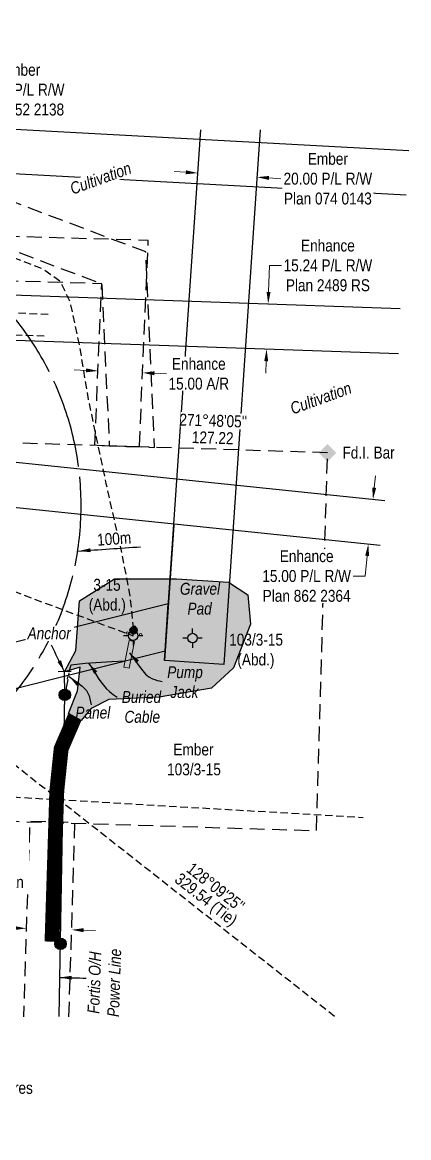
# Model space of a CAD drawing. Extents: x 337584 to 348172, y 5811293 to 5815472.
# Drawn here: x 339698 to 340023, y 5811880 to 5812817 of the extents above; entities that cross this region are included whole.
import ezdxf
from ezdxf.enums import TextEntityAlignment as Align

# ---------------------------------------------------------------- set-up
doc = ezdxf.new("R2010")
doc.units = 0
doc.header["$LTSCALE"] = 5
doc.header["$PDSIZE"] = 0.5
for name, pattern in [('foc-ACCESSROAD', [3.75, 2.5, -1.25]), ('foc-BUFFER', [16.75, 15, -1.75]), ('foc-FLOWLINE', [3.75, 2.5, -1.25]), ('foc-TIELINE', [1.875, 1.25, -0.625]), ('POWERLINE5', [7.8, 2.4, -0.6, 0.6, -0.6, 0.6, -0.6, 2.4]), ('UG_PIPE', [1.875, 1.25, -0.625])]:
    doc.linetypes.add(name, pattern=pattern)
doc.layers.get('Defpoints').update_dxf_attribs({"color": 9})
for name, color, linetype in [('AS-CABLE', 224, 'foc-CABLE'), ('AS-PIPE-AG', 44, 'Continuous'), ('AS-PIPE-UG', 44, 'UG_PIPE'), ('AS-POWER', 104, 'foc-POWER'), ('AS-POWER-EXISTING', 72, 'POWERLINE5'), ('AS-POWER-EXISTING-ANC', 72, 'Continuous'), ('AS-POWER-T', 104, 'Continuous'), ('AS-ROADS', 254, 'Continuous'), ('AS-SYMBOL', 7, 'Continuous'), ('AUX-BUFFER', 7, 'foc-BUFFER'), ('C-AR', 13, 'foc-ACCESSROAD'), ('C-FLOWLINE', 13, 'foc-FLOWLINE'), ('C-RW', 13, 'Continuous'), ('DETAIL-T', 7, 'Continuous'), ('F-RW', 190, 'Continuous'), ('F-WS', 190, 'foc-ACCESSROAD'), ('F-WS-S', 190, 'Continuous'), ('L-2', 7, 'Continuous'), ('L-BD', 7, 'Continuous'), ('L-MON', 1, 'Continuous'), ('L-MON-T', 1, 'Continuous'), ('L-TIE', 7, 'foc-TIELINE'), ('T-TIE', 201, 'foc-TIELINE')]:
    doc.layers.add(name, color=color, linetype=linetype)
for name, color, linetype, lineweight in [('AS-GENERAL', 48, 'Continuous', 18), ('C-AR-T', 13, 'Continuous', 9), ('C-RW-T', 13, 'Continuous', 9), ('F-AR-T', 190, 'Continuous', 9), ('F-RW-T', 190, 'Continuous', 9), ('F-WS-T', 190, 'Continuous', 9), ('T-TEXT', 48, 'Continuous', 18)]:
    doc.layers.add(name, color=color, linetype=linetype, lineweight=lineweight)
doc.styles.add('80', font='ARIALN.TTF', dxfattribs={"height": 10})
doc.styles.add('80CG', font='ARIALN.TTF', dxfattribs={"height": 10})
doc.styles.add('80L', font='ARIALN.TTF', dxfattribs={"height": 10})
doc.styles.add('foc-LtypeFont', font='ARIALN.TTF', dxfattribs={"height": 7.35})
doc.styles.add('MtXpl_Arial_Narrow', font='ARIALNI.TTF')
doc.linetypes.add('foc-CABLE', pattern='A,2,-1,["C",foc-LtypeFont,S=0.2,R=0,X=-0.625,Y=-0.75],-1.24,8', length=12.24)
doc.linetypes.add('foc-POWER', pattern='A,6,-1,["P",foc-LtypeFont,S=0.2,R=0,X=-0.625,Y=-0.75],-1.24,4', length=12.24)
doc.dimstyles.new('CG2011', dxfattribs={"dimscale": 5, "dimtxt": 9, "dimasz": 2, "dimexe": 0.2, "dimexo": 0.0625, "dimgap": 0.5, "dimtad": 0, "dimtih": 1, "dimtoh": 1, "dimzin": 0, "dimdsep": 46, "dimtxsty": '80CG', "dimcen": 0.1, "dimse1": 1, "dimse2": 1, "dimclrd": 256, "dimclrt": 256, "dimaunit": 1, "dimadec": 4, "dimazin": 0, "dimtfac": 0.06, "dimtofl": 0, "dimtmove": 0, "dimatfit": 1, "dimfxl": 0.2, "dimtolj": 1, "dimtzin": 0, "dimlwd": -1, "dimarcsym": 0})
doc.dimstyles.new('Compass 5 000', dxfattribs={"dimscale": 5, "dimtxt": 9, "dimasz": 2, "dimexe": 0.2, "dimexo": 0.0625, "dimgap": 0.5, "dimtad": 0, "dimtih": 1, "dimtoh": 1, "dimzin": 0, "dimdsep": 46, "dimtxsty": '80CG', "dimcen": 0.1, "dimse1": 1, "dimse2": 1, "dimclrd": 256, "dimclrt": 256, "dimaunit": 1, "dimadec": 4, "dimazin": 0, "dimtfac": 0.06, "dimtofl": 0, "dimtmove": 0, "dimatfit": 1, "dimfxl": 0.2, "dimtolj": 1, "dimtzin": 0, "dimlwd": -1, "dimarcsym": 0})

# ---------------------------------------------------------------- blocks, each defined once
blk = doc.blocks.new('POWERPOLE')
h = blk.add_hatch(color=255)
edge = h.paths.add_edge_path()
edge.add_arc((0, 0), 0.96, 0, 360)
at = {"linetype": 'Continuous'}
for p, q in [((0.68, -0.68), (-0.68, 0.68)), ((-0.68, -0.68), (0.68, 0.68))]:
    blk.add_line(p, q, dxfattribs=at)
blk.add_circle((0, 0), 0.96, dxfattribs=at)
blk = doc.blocks.new('RISER')
h = blk.add_hatch(color=255)
h.dxf.hatch_style = 1
edge = h.paths.add_edge_path()
edge.add_arc((0, 0), 0.7, 0, 360)
blk.add_hatch(color=48).paths.add_polyline_path([(0.58, -0.15), (-0.58, -0.15, 0.774597)])
at = {"color": 48}
blk.add_line((-0.58, -0.15), (0.58, -0.15), dxfattribs=at)
blk.add_circle((0, 0), 0.6, dxfattribs=at)
blk = doc.blocks.new('Gabd')
for p, q in [((-0.81, 0), (-1.62, 0)), ((0, 0.81), (0, 1.62)), ((1.62, 0), (0.81, 0)), ((0, -0.81), (0, -1.62))]:
    blk.add_line(p, q)
blk.add_circle((0, 0), 0.8)
blk = doc.blocks.new('SMONA')
blk.add_hatch(color=255).paths.add_polyline_path([(0, -1.49), (1.49, 0), (0, 1.49), (-1.49, 0)])
blk = doc.blocks.new('SMONAA')
blk.add_blockref('SMONA', (0, 0))
blk = doc.blocks.new('SMONB')
at = {"color": 1}
blk.add_solid([(0, 1.2), (1.2, 0), (-1.2, 0), (0, -1.2)], dxfattribs=at)
blk = doc.blocks.new('SMONBB')
blk.add_blockref('SMONB', (0, 0))
blk = doc.blocks.new('SMONCC')
for name in ['SMONAA', 'SMONBB']:
    blk.add_blockref(name, (0, 0))
blk = doc.blocks.new('FDIBAR')
blk.add_blockref('SMONCC', (0, 0))
blk = doc.blocks.new('*D463')
at = {"layer": 'C-RW-T', "transparency": 16777216}
for p, q in [((339905.18, 5812590.96), (339905.95, 5812613.15)), ((339905.95, 5812613.15), (339915.95, 5812613.15)), ((339903.16, 5812532.73), (339902.82, 5812522.74))]:
    blk.add_line(p, q, dxfattribs=at)
at = {"layer": 'C-RW-T', "linetype": 'Continuous', "transparency": 16777216}
for points in [[(339903.52, 5812591.02), (339906.85, 5812590.91), (339904.84, 5812580.97)], [(339901.5, 5812532.79), (339904.83, 5812532.67), (339903.51, 5812542.73)]]:
    blk.add_solid(points, dxfattribs=at)
at = {"layer": 'Defpoints', "color": 0, "linetype": 'Continuous', "transparency": 16777216}
for p in [(339914.01, 5812580.65), (339903.51, 5812542.73), (339912.69, 5812542.41)]:
    blk.add_point(p, dxfattribs=at)
at = {"layer": 'C-RW-T', "linetype": 'Continuous', "transparency": 16777216, "insert": (339955.04, 5812613.15), "char_height": 10, "attachment_point": 5, "style": '80CG'}
blk.add_mtext('\\A1;Enhance\\P15.24 P/L R/W\\PPlan 2489 RS', dxfattribs=at)
blk = doc.blocks.new('*D464')
at = {"layer": 'Defpoints', "color": 0, "linetype": 'Continuous', "transparency": 16777216}
for p in [(339703.59, 5812120.44), (339741.69, 5812119.24), (339739.67, 5812054.99)]:
    blk.add_point(p, dxfattribs=at)
at = {"layer": 'F-AR-T', "transparency": 16777216}
for p, q in [((339691.58, 5812056.5), (339681.58, 5812056.81)), ((339749.66, 5812054.67), (339759.66, 5812054.36))]:
    blk.add_line(p, q, dxfattribs=at)
at = {"layer": 'F-AR-T', "linetype": 'Continuous', "transparency": 16777216}
for points in [[(339691.63, 5812058.17), (339691.53, 5812054.83), (339701.57, 5812056.18)], [(339749.72, 5812056.34), (339749.61, 5812053.01), (339739.67, 5812054.99)]]:
    blk.add_solid(points, dxfattribs=at)
at = {"layer": 'F-AR-T', "linetype": 'Continuous', "transparency": 16777216, "insert": (339654.3, 5812056.81), "char_height": 10, "attachment_point": 5, "style": '80CG'}
blk.add_mtext('\\A1;Ember\\P15.24 A/R', dxfattribs=at)
blk = doc.blocks.new('*U514')
at = {"color": 0}
for p, q in [((-150, 0), (-150, 15)), ((-150, 10), (150.24, 10)), ((-100, 10), (-100, 15)), ((-50, 10), (-50, 15)), ((50, 10), (50, 15)), ((150.24, 0), (150.24, 15)), ((-150, 0), (150.24, 0))]:
    blk.add_line(p, q, dxfattribs=at)
for points in [[(-140, 10), (-130, 10), (-140, 5), (-130, 5)], [(-120, 10), (-110, 10), (-120, 5), (-110, 5)], [(-100, 10), (-50, 10), (-100, 5), (-50, 5)], [(50, 10), (150.24, 10), (50, 5), (150.24, 5)], [(-150, 5), (-140, 5), (-150, 0), (-140, 0)], [(-130, 5), (-120, 5), (-130, 0), (-120, 0)], [(-110, 5), (-100, 5), (-110, 0), (-100, 0)], [(-50, 5), (50, 5), (-50, 0), (50, 0)]]:
    blk.add_solid(points, dxfattribs=at)
at = {"color": 0, "style": '80'}
blk.add_text('metres', height=10, dxfattribs=at).set_placement((162.24, 20), align=Align.CENTER)
at = {"color": 0, "char_height": 10, "style": '80'}
for s, insert, attachment_point in [('0', (-150, 30.21), 2), ('20', (-100, 30.21), 2), ('40', (-50, 30.21), 2), ('80', (50, 30.21), 2), ('120', (136.7, 30.22), 3), ('SCALE 1:2,000', (0.12, -5), 2)]:
    blk.add_mtext(s, dxfattribs=dict(at, insert=insert, attachment_point=attachment_point))
blk = doc.blocks.new('*U466')
at = {"layer": 'L-2'}
blk.add_blockref('*U514', (-10.66, -57.95), dxfattribs=at)
at = {"layer": 'DETAIL-T', "color": 3, "insert": (0, 0), "char_height": 20, "width": 217.1081, "attachment_point": 5, "style": '80CG'}
blk.add_mtext('PAD SITE DETAIL', dxfattribs=at)
blk = doc.blocks.new('*U481')
at = {"color": 72}
blk.add_line((1.1, 0.01), (-1.1, -0.01), dxfattribs=at)
at = {"layer": 'AS-SYMBOL', "color": 72, "flags": 128}
blk.add_lwpolyline([(0.03, -3.88), (0, 0)], dxfattribs=at)
blk = doc.blocks.new('*D496')
at = {"layer": 'Defpoints', "color": 0, "transparency": 16777216}
for p in [(339645.66, 5812730.13), (339696.61, 5812727.37), (339694.58, 5812689.98)]:
    blk.add_point(p, dxfattribs=at)
at = {"layer": 'F-RW-T', "transparency": 16777216}
for p, q in [((339646.2, 5812740.11), (339647.31, 5812760.78)), ((339647.31, 5812760.78), (339657.31, 5812760.78)), ((339643.09, 5812682.75), (339642.55, 5812672.76))]:
    blk.add_line(p, q, dxfattribs=at)
for points in [[(339644.53, 5812740.2), (339647.86, 5812740.02), (339645.66, 5812730.13)], [(339641.43, 5812682.84), (339644.76, 5812682.66), (339643.63, 5812692.73)]]:
    blk.add_solid(points, dxfattribs=at)
at = {"layer": 'F-RW-T', "transparency": 16777216, "insert": (339696.4, 5812760.78), "char_height": 10, "attachment_point": 5, "style": '80CG'}
blk.add_mtext('\\A1;Ember\\P15.00 P/L R/W\\PPlan 952 2138', dxfattribs=at)
blk = doc.blocks.new('*D497')
at = {"layer": 'Defpoints', "color": 0, "transparency": 16777216}
for p in [(339895.51, 5812687.36), (339843.84, 5812664.29), (339893.7, 5812660.88)]:
    blk.add_point(p, dxfattribs=at)
at = {"layer": 'F-RW-T', "transparency": 16777216}
for p, q in [((339835.67, 5812691.45), (339825.69, 5812692.13)), ((339905.49, 5812686.68), (339915.47, 5812686))]:
    blk.add_line(p, q, dxfattribs=at)
for points in [[(339835.78, 5812693.11), (339835.56, 5812689.79), (339845.65, 5812690.77)], [(339905.6, 5812688.34), (339905.38, 5812685.02), (339895.51, 5812687.36)]]:
    blk.add_solid(points, dxfattribs=at)
at = {"layer": 'F-RW-T', "transparency": 16777216, "insert": (339955.01, 5812686), "char_height": 10, "attachment_point": 5, "style": '80CG', "bg_fill": 3, "box_fill_scale": 1.1, "bg_fill_color": 256, "bg_fill_true_color": 13158600, "bg_fill_transparency": 0}
blk.add_mtext('\\A1;Ember\\P20.00 P/L R/W\\PPlan 074 0143', dxfattribs=at)
blk = doc.blocks.new('*D498')
at = {"layer": 'C-AR-T', "transparency": 16777216}
for p, q in [((339751.82, 5812525.03), (339741.83, 5812525.46)), ((339809.26, 5812522.55), (339819.25, 5812522.12))]:
    blk.add_line(p, q, dxfattribs=at)
for points in [[(339751.89, 5812526.69), (339751.75, 5812523.36), (339761.81, 5812524.59)], [(339809.34, 5812524.21), (339809.19, 5812520.88), (339799.27, 5812522.98)]]:
    blk.add_solid(points, dxfattribs=at)
at = {"layer": 'Defpoints', "color": 0, "transparency": 16777216}
for p in [(339799.27, 5812522.98), (339761.37, 5812514.36), (339798.83, 5812512.74)]:
    blk.add_point(p, dxfattribs=at)
at = {"layer": 'C-AR-T', "transparency": 16777216, "insert": (339846.54, 5812522.12), "char_height": 10, "attachment_point": 5, "style": '80CG', "bg_fill": 3, "box_fill_scale": 1.1, "bg_fill_color": 256, "bg_fill_true_color": 13158600, "bg_fill_transparency": 0}
blk.add_mtext('\\A1;Enhance\\P15.00 A/R', dxfattribs=at)
blk = doc.blocks.new('*D499')
at = {"layer": 'C-RW-T', "transparency": 16777216}
for p, q in [((339993.94, 5812426.42), (339994.97, 5812436.37)), ((339988, 5812369.13), (339986.25, 5812352.2)), ((339986.25, 5812352.2), (339976.25, 5812352.2))]:
    blk.add_line(p, q, dxfattribs=at)
for points in [[(339992.28, 5812426.59), (339995.59, 5812426.25), (339992.91, 5812416.48)], [(339986.34, 5812369.3), (339989.66, 5812368.95), (339989.03, 5812379.07)]]:
    blk.add_solid(points, dxfattribs=at)
at = {"layer": 'Defpoints', "color": 0, "transparency": 16777216}
for p in [(339972.31, 5812418.61), (339968.44, 5812381.2), (339989.03, 5812379.07)]:
    blk.add_point(p, dxfattribs=at)
at = {"layer": 'C-RW-T', "transparency": 16777216, "insert": (339937.16, 5812352.2), "char_height": 10, "attachment_point": 5, "style": '80CG', "bg_fill": 3, "box_fill_scale": 1.1, "bg_fill_color": 256, "bg_fill_true_color": 13158600, "bg_fill_transparency": 0}
blk.add_mtext('\\A1;Enhance\\P15.00 P/L R/W\\PPlan 862 2364', dxfattribs=at)

msp = doc.modelspace()

# ---------------------------------------------------------------- hatches: boundary and pattern name
at = {"layer": 'AS-ROADS'}
h = msp.add_hatch(color=256, dxfattribs=at)
h.dxf.hatch_style = 1
h.paths.add_polyline_path([(339736.961, 5812236.709), (339744.503, 5812255.814), (339746.836, 5812275.584), (339733.713, 5812271.834), (339743.318, 5812289.594), (339746.161, 5812331.521), (339775.728, 5812349.981), (339827.696, 5812349.926), (339871.466, 5812347.201), (339887.628, 5812336.424), (339889.903, 5812311.889), (339875.741, 5812275.126), (339857.153, 5812257.896), (339813.271, 5812250.359), (339771.006, 5812248.569), (339756.206, 5812241.044), (339747.771, 5812230.956)])

# ---------------------------------------------------------------- linework, layer by layer
at = {"layer": 'AS-CABLE', "flags": 128}
for points in [[(339737.513, 5812271.909), (339739.278, 5812277.514), (339751.136, 5812278.914), (339773.368, 5812280.466), (339784.348, 5812280.981)], [(339736.331, 5812265.294), (339733.871, 5812252.454)]]:
    msp.add_lwpolyline(points, dxfattribs=at)
at = {"layer": 'AS-GENERAL', "flags": 128}
msp.add_lwpolyline([(339783.546, 5812275.606), (339788.051, 5812274.764), (339792.473, 5812297.106), (339788.131, 5812297.979)], close=True, dxfattribs=at)
at = {"layer": 'AS-GENERAL', "const_width": 1, "flags": 128}
msp.add_lwpolyline([(339737.644, 5812271.116), (339735.807, 5812265.376)], dxfattribs=at)
at = {"layer": 'AS-GENERAL'}
for centre in [(339792.666, 5812309.379), (339786.373, 5812304.329), (339797.743, 5812303.009)]:
    msp.add_circle(centre, 1, dxfattribs=at)
at = {"layer": 'AS-PIPE-AG', "flags": 128}
msp.add_lwpolyline([(339791.333, 5812302.149), (339791.656, 5812306.434)], dxfattribs=at)
at = {"layer": 'AS-PIPE-UG', "flags": 128}
for points in [[(339791.873, 5812307.306), (339788.876, 5812335.609), (339781.603, 5812373.384), (339768.746, 5812429.814), (339753.931, 5812500.471), (339746.703, 5812544.066), (339738.598, 5812582.149), (339730.386, 5812599.376), (339715.756, 5812610.006), (339676.591, 5812625.334), (339621.566, 5812647.011), (339582.203, 5812664.551), (339512.073, 5812697.919)], [(339719.953, 5812571.839), (339691.431, 5812573.206), (339649.396, 5812574.359), (339592.368, 5812576.226), (339553.693, 5812576.934), (339496.873, 5812579.516), (339463.633, 5812580.446), (339407.261, 5812583.434), (339377.828, 5812586.236)], [(339270.133, 5812562.039), (339343.568, 5812559.779), (339380.223, 5812560.216), (339462.768, 5812560.234), (339507.386, 5812557.591), (339553.726, 5812559.631), (339597.341, 5812559.589), (339637.463, 5812556.949), (339718.201, 5812553.964)]]:
    msp.add_lwpolyline(points, dxfattribs=at)
at = {"layer": 'AS-PIPE-UG'}
msp.add_lwpolyline([(339334.613, 5812004.261), (339462.891, 5812070.519), (339653.124, 5812168.778), (339984.678, 5812149.493)], dxfattribs=at)
at = {"layer": 'AS-POWER', "flags": 128}
msp.add_lwpolyline([(339729.056, 5811982.188), (339733.871, 5812252.454)], dxfattribs=at)
at = {"layer": 'AS-ROADS', "flags": 128}
msp.add_lwpolyline([(339736.961, 5812236.709), (339744.503, 5812255.814), (339746.836, 5812275.584), (339733.713, 5812271.834), (339743.318, 5812289.594), (339746.161, 5812331.521), (339775.728, 5812349.981), (339827.696, 5812349.926), (339871.466, 5812347.201), (339887.628, 5812336.424), (339889.903, 5812311.889), (339875.741, 5812275.126), (339857.153, 5812257.896), (339813.271, 5812250.359), (339771.006, 5812248.569), (339756.206, 5812241.044), (339747.771, 5812230.956)], close=True, dxfattribs=at)
at = {"layer": 'AS-ROADS', "const_width": 12.497, "flags": 128}
msp.add_lwpolyline([(339723.166, 5812045.031), (339727.181, 5812171.724), (339730.851, 5812207.101), (339742.366, 5812233.832)], dxfattribs=at)
at = {"layer": 'AUX-BUFFER', "color": 251, "linetype": 'foc-BUFFER', "flags": 128}
msp.add_lwpolyline([(339468.058, 5812662.314, 1), (339452.344, 5812162.67), (339489.817, 5812161.491, 1), (339505.532, 5812661.136)], format="xyb", close=True, dxfattribs=at)
at = {"layer": 'C-AR', "flags": 128}
for points in [[(339796.614, 5812461.357), (339804.071, 5812634.137), (339233.038, 5812650.81), (339098.372, 5812588.124)], [(339796.611, 5812460.735), (339759.093, 5812461.914), (339764.966, 5812597.763), (339240.816, 5812613.067), (339114.198, 5812554.127)]]:
    msp.add_lwpolyline(points, dxfattribs=at)
at = {"layer": 'C-FLOWLINE', "flags": 128}
msp.add_lwpolyline([(339292.006, 5812776.085), (339764.966, 5812597.763), (339771.309, 5812461.53), (339809.428, 5812460.332), (339801.877, 5812624.564), (339305.447, 5812811.736)], dxfattribs=at)
at = {"layer": 'C-RW', "flags": 128}
for points in [[(340014.436, 5812538.883), (339298.013, 5812563.706), (339299.693, 5812602.169), (340015.774, 5812577.088)], [(340002.866, 5812415.438), (339398.763, 5812478.121), (339293.065, 5812452.115), (339291.725, 5812413.176), (339401.078, 5812439.966), (339998.992, 5812378.041)], [(339142.938, 5812119.894), (339818.247, 5812289.471), (339820.925, 5812328.799), (339133.807, 5812156.257)]]:
    msp.add_lwpolyline(points, dxfattribs=at)
at = {"layer": 'F-RW'}
msp.add_line((339825.566, 5812395.099), (339817.678, 5812281.264), dxfattribs=at)
at = {"layer": 'F-RW', "flags": 128}
for points in [[(339303.275, 5812748.645), (340022.947, 5812709.722)], [(339898.227, 5812727.125), (339867.541, 5812277.761), (339817.678, 5812281.264), (339848.131, 5812727.125)], [(340020.925, 5812672.326), (339303.453, 5812711.131), (339291.495, 5812708.684)]]:
    msp.add_lwpolyline(points, dxfattribs=at)
at = {"layer": 'F-WS'}
msp.add_lwpolyline([(339635.09, 5812385.744), (339626.936, 5812147.926), (339945.391, 5812138.386), (339954.728, 5812455.764), (339636.903, 5812465.756), (339635.09, 5812385.744)], dxfattribs=at)
at = {"layer": 'F-WS', "flags": 128}
msp.add_lwpolyline([(339737.373, 5811981.993), (339742.495, 5812144.882), (339704.415, 5812146.101), (339699.162, 5811981.993)], dxfattribs=at)

# ---------------------------------------------------------------- block references
at = {"xscale": 0.99978226, "yscale": 0.99978226, "zscale": 0.99978226}
msp.add_blockref('*U466', (339538.002, 5811955.137), dxfattribs=at)
at = {"layer": 'AS-POWER-EXISTING', "xscale": 4.998911300000001, "yscale": 4.998911300000001, "zscale": 4.998911300000001}
for p in [(339733.871, 5812252.454), (339730.306, 5812043.174)]:
    msp.add_blockref('POWERPOLE', p, dxfattribs=at)
at = {"layer": 'AS-POWER-EXISTING-ANC', "color": 6, "xscale": 4.998911300000001, "yscale": 4.998911300000001, "zscale": 4.998911300000001}
msp.add_blockref('*U481', (339733.713, 5812271.834), dxfattribs=at)
at = {"layer": 'AS-SYMBOL', "xscale": 4.998911300000001, "yscale": 4.998911300000001, "zscale": 4.998911300000001}
msp.add_blockref('RISER', (339791.676, 5812306.584), dxfattribs=at)
at = {"layer": 'F-WS-S', "xscale": 4.998911300000001, "yscale": 4.998911300000001, "zscale": 4.998911300000001}
for p in [(339791.318, 5812302.036), (339791.318, 5812302.036), (339841.291, 5812300.096)]:
    msp.add_blockref('Gabd', p, dxfattribs=at)

# ---------------------------------------------------------------- texts
at = {"layer": 'AS-CABLE', "insert": (339783.466, 5812255.618), "char_height": 9.99782, "attachment_point": 1, "style": '80L'}
msp.add_mtext_dynamic_manual_height_columns('\\pi-1.69588;{\\fArial Narrow|b0|i1|c0|p34;Buried \\P\\pi0.58875;Cable}', width=29.77292, gutter_width=49.989, heights=[0], dxfattribs=at)
at = {"layer": 'AS-POWER-T', "insert": (339752.808, 5811982.164), "char_height": 10, "attachment_point": 1, "rotation": 88.166484, "style": '80L'}
msp.add_mtext_dynamic_manual_height_columns('\\pi2.55341;{\\fArial Narrow|b0|i1|c0|p34;Fortis O/H\\P\\pi0.32626;Power Line}', width=57.1191, gutter_width=50, heights=[0], dxfattribs=at)
at = {"layer": 'F-WS-T', "char_height": 10, "attachment_point": 1, "style": '80L'}
for s, width, insert in [('\\pi4.30307;3-15\\P\\pi0.39447;(Abd.)', 30.59795, (339753.618, 5812349.867)), ('\\pi0.50362;Ember\\P\\pi-4.76241;103/3-15', 33.99495, (339824.645, 5812211.476))]:
    msp.add_mtext_dynamic_manual_height_columns(s, width=width, gutter_width=50, heights=[0], dxfattribs=dict(at, insert=insert))
at = {"layer": 'L-BD', "style": '80L'}
for s, height, rotation, p in [('127.22', 9.9978, 358.1992, (339858.225, 5812468.498)), ('329.54 (Tie)', 9.99782, 321.8437, (339851.999, 5812079.633)), ("128°09'25''", 9.99782, 321.8437, (339860.801, 5812090.836))]:
    msp.add_text(s, height=height, rotation=rotation, dxfattribs=at).set_placement(p, align=Align.MIDDLE)
at = {"layer": 'T-TEXT', "char_height": 9.99782, "attachment_point": 1, "style": '80L'}
for s, width, insert in [('\\pi-1.6686;{\\fArial Narrow|b0|i1|c0|p34;Gravel \\P\\pi4.69427;Pad}', 29.77292, (339832.333, 5812346.527)), ('\\pi0.32619;{\\fArial Narrow|b0|i1|c0|p34;Pump\\P\\pi2.99273;Jack}', 29.77292, (339819.661, 5812276.453)), ('\\pi0.32619;{\\fArial Narrow|b0|i1|c0|p34;Panel}', 29.87521, (339742.511, 5812242.47))]:
    msp.add_mtext_dynamic_manual_height_columns(s, width=width, gutter_width=49.989, heights=[0], dxfattribs=dict(at, insert=insert))

# ---------------------------------------------------------------- dimensions: what is measured, and where the dimension line sits
at = {"layer": 'C-RW-T', "color": 6, "linetype": 'Continuous'}
dim = msp.add_linear_dim(base=(339903.51, 5812542.726), p1=(339914.012, 5812580.652), p2=(339912.687, 5812542.408), angle=268.015528, text='Enhance\\P15.24 P/L R/W\\PPlan 2489 RS', dimstyle='Compass 5 000', dxfattribs=at)
dim.commit()
dim.dimension.update_dxf_attribs({"geometry": '*D463', "text_midpoint": (339955.036, 5812613.148), "dimtype": 161})
at = {"layer": 'F-RW-T', "color": 6}
dim = msp.add_linear_dim(base=(339645.657, 5812730.127), p1=(339694.584, 5812689.976), p2=(339696.607, 5812727.372), angle=86.904211, text='Ember\\P15.00 P/L R/W\\PPlan 952 2138', dimstyle='Compass 5 000', dxfattribs=at)
dim.commit()
dim.dimension.update_dxf_attribs({"geometry": '*D496', "text_midpoint": (339696.4, 5812760.778), "dimtype": 161})

# ---------------------------------------------------------------- leaders
at = {"layer": 'AS-CABLE', "color": 6, "path_type": 1}
msp.add_leader([(339753.943, 5812279.11), (339771.481, 5812255.143), (339777.953, 5812250.339)], dimstyle='Compass 5 000', override={"dimgap": 0.5, "dimtad": 0}, dxfattribs=at)
at = {"layer": 'AS-POWER-T', "path_type": 1}
msp.add_leader([(339729.64, 5812014.944), (339751.756, 5812014.42)], dimstyle='Compass 5 000', override={"dimgap": 0.5, "dimtad": 0}, dxfattribs=at)
at = {"layer": 'AUX-BUFFER', "path_type": 1}
msp.add_leader([(339745.547, 5812373.209), (339797.587, 5812376.818)], dimstyle='CG2011', override={"dimasz": 2, "dimgap": 0.5, "dimtad": 0}, dxfattribs=at)
at = {"layer": 'T-TEXT', "color": 6, "path_type": 1}
msp.add_leader([(339733.713, 5812271.834), (339722.631, 5812294.107)], dimstyle='Compass 5 000', override={"dimgap": 0.5, "dimtad": 0}, dxfattribs=at)
at = {"layer": 'T-TEXT', "path_type": 1}
for points in [[(339788.336, 5812287.613), (339807.63, 5812265.883), (339815.644, 5812263.486)], [(339737.698, 5812267.8), (339753.39, 5812253.763), (339756.161, 5812243.954)]]:
    msp.add_leader(points, dimstyle='Compass 5 000', override={"dimgap": 0.5, "dimtad": 0}, dxfattribs=at)

# ---------------------------------------------------------------- next in the draw order: texts
at = {"layer": 'AUX-BUFFER', "insert": (339760.741, 5812387.612), "char_height": 9.9978, "width": 28.01341, "attachment_point": 1, "rotation": 3.967197, "style": '80L', "bg_fill": 3, "box_fill_scale": 1.15, "bg_fill_color": 256, "bg_fill_transparency": 0}
msp.add_mtext('100m', dxfattribs=at)
at = {"layer": 'L-BD', "insert": (339858.777, 5812487.801), "char_height": 9.99782, "width": 51.28797, "attachment_point": 2, "rotation": 358.1992, "style": '80L', "bg_fill": 3, "box_fill_scale": 1.15, "bg_fill_color": 256, "bg_fill_true_color": 256, "bg_fill_transparency": 0}
msp.add_mtext("271°48'05''", dxfattribs=at)
at = {"layer": 'L-MON-T', "insert": (339966.212, 5812460.942), "char_height": 9.99782, "attachment_point": 1, "style": '80L', "bg_fill": 3, "box_fill_scale": 1.15, "bg_fill_color": 256, "bg_fill_true_color": 256, "bg_fill_transparency": 0}
msp.add_mtext_dynamic_manual_height_columns('\\pi1.06157;Fd.I. Bar', width=44.18315, gutter_width=49.989, heights=[0], dxfattribs=at)
at = {"layer": 'L-MON-T', "insert": (339612.91, 5812133.395), "char_height": 9.99782, "attachment_point": 1, "style": '80L', "bg_fill": 2}
msp.add_mtext_dynamic_manual_height_columns('Fd.No Mk.\\PRe-est Position\\Pby Well Site Plan', width=85.87257, gutter_width=49.989, heights=[0], dxfattribs=at)
at = {"layer": 'T-TEXT', "char_height": 9.99775, "width": 60.41985, "attachment_point": 1, "rotation": 20, "style": 'MtXpl_Arial_Narrow', "bg_fill": 3, "box_fill_scale": 1.15, "bg_fill_color": 256, "bg_fill_true_color": 256, "bg_fill_transparency": 0}
for insert in [(339737.145, 5812681.972), (339922.202, 5812497.257)]:
    msp.add_mtext('Cultivation', dxfattribs=dict(at, insert=insert))
at = {"layer": 'T-TEXT', "insert": (339702.64, 5812309.127), "char_height": 9.9978, "width": 37.38381, "attachment_point": 1, "style": 'MtXpl_Arial_Narrow', "bg_fill": 3, "box_fill_scale": 1.15, "bg_fill_color": 256, "bg_fill_true_color": 256, "bg_fill_transparency": 0}
msp.add_mtext('Anchor', dxfattribs=at)

# ---------------------------------------------------------------- next in the draw order: dimensions: what is measured, and where the dimension line sits
at = {"layer": 'C-AR-T', "color": 6}
dim = msp.add_linear_dim(base=(339799.273, 5812522.978), p1=(339761.366, 5812514.357), p2=(339798.831, 5812512.74), angle=357.528853, text='Enhance\\P15.00 A/R', dimstyle='Compass 5 000', override={"dimtfill": 1}, dxfattribs=at)
dim.commit()
dim.dimension.update_dxf_attribs({"geometry": '*D498', "text_midpoint": (339846.536, 5812522.116), "dimtype": 161})
at = {"layer": 'C-RW-T', "color": 6}
dim = msp.add_linear_dim(base=(339989.033, 5812379.072), p1=(339972.314, 5812418.608), p2=(339968.44, 5812381.205), angle=264.087, text='Enhance\\P15.00 P/L R/W\\PPlan 862 2364', dimstyle='Compass 5 000', override={"dimtfill": 1}, dxfattribs=at)
dim.commit()
dim.dimension.update_dxf_attribs({"geometry": '*D499', "text_midpoint": (339937.163, 5812352.196), "dimtype": 161})
at = {"layer": 'F-RW-T', "color": 6}
dim = msp.add_linear_dim(base=(339895.512, 5812687.362), p1=(339843.839, 5812664.285), p2=(339893.704, 5812660.88), angle=356.093385, text='Ember\\P20.00 P/L R/W\\PPlan 074 0143', dimstyle='Compass 5 000', override={"dimtfill": 1}, dxfattribs=at)
dim.commit()
dim.dimension.update_dxf_attribs({"geometry": '*D497', "text_midpoint": (339955.005, 5812685.999), "dimtype": 161})

# ---------------------------------------------------------------- next in the draw order: linework, layer by layer
at = {"layer": 'L-TIE'}
msp.add_line((339960.608, 5811982.222), (339629.921, 5812242.039), dxfattribs=at)
at = {"layer": 'T-TIE', "flags": 128}
msp.add_lwpolyline([(339497.675, 5812411.314), (339791.318, 5812302.036)], dxfattribs=at)

# ---------------------------------------------------------------- next in the draw order: block references
at = {"layer": 'L-MON', "color": 6, "xscale": 4.998911300000001, "yscale": 4.998911300000001, "zscale": 4.998911300000001}
msp.add_blockref('FDIBAR', (339954.728, 5812455.764), dxfattribs=at)

# ---------------------------------------------------------------- next in the draw order: texts
at = {"layer": 'F-WS-T', "insert": (339871.401, 5812303.783), "char_height": 10, "attachment_point": 1, "style": '80L'}
msp.add_mtext_dynamic_manual_height_columns('\\pi0.66392;103/3-15\\P\\pi7.5193;(Abd.)', width=44.84761, gutter_width=50, heights=[0], dxfattribs=at)

# ---------------------------------------------------------------- next in the draw order: dimensions: what is measured, and where the dimension line sits
at = {"layer": 'F-AR-T', "color": 6, "linetype": 'Continuous'}
dim = msp.add_linear_dim(base=(339739.669, 5812054.987), p1=(339703.593, 5812120.435), p2=(339741.689, 5812119.237), angle=358.198858, text='Ember\\P15.24 A/R', dimstyle='Compass 5 000', dxfattribs=at)
dim.commit()
dim.dimension.update_dxf_attribs({"geometry": '*D464', "text_midpoint": (339654.301, 5812056.814), "dimtype": 161})

doc.saveas('drawing.dxf')
